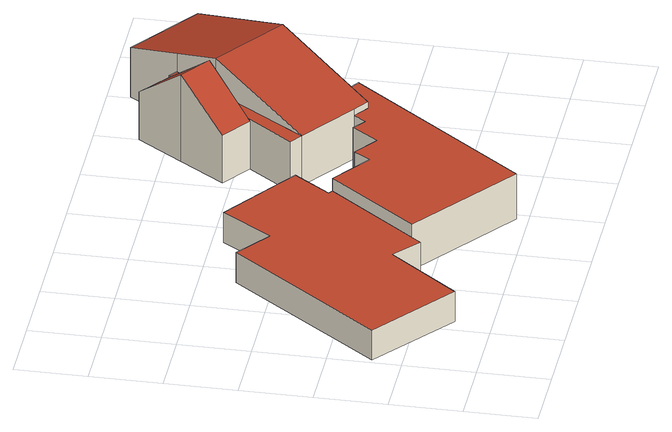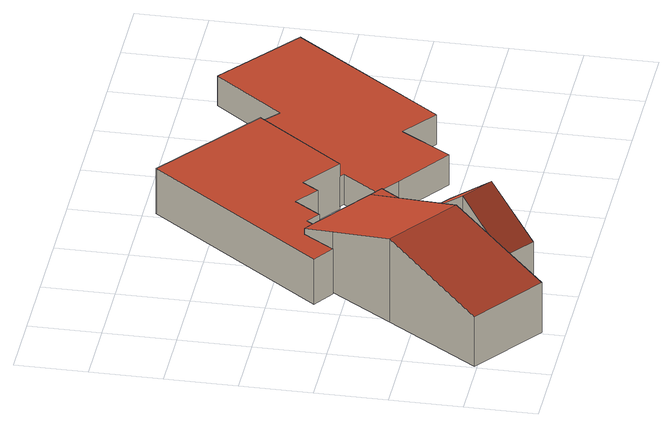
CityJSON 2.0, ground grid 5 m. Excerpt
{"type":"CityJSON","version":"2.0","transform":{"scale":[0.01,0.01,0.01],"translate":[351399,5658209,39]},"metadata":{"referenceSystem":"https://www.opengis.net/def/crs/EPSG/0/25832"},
"CityObjects":{
"building1":{"type":"Building","attributes":{"Geometrietyp2DReferenz":"3000","Gemeindeschluessel":"05315000","function":"31001_2463","roofType":"1000","measuredHeight":2.29,"storeysAboveGround":1},"address":[{"country":"Germany","locality":"Köln","thoroughfareNumber":"133","thoroughfareName":"Neusser Landstr."}],"geometry":[{"type":"Solid","lod":"2","boundaries":[[[[0,1,2,3]],[[4,5,1,0]],[[6,7,5,4]],[[8,9,7,6]],[[10,11,9,8]],[[12,13,11,10]],[[14,15,13,12]],[[16,17,15,14]],[[18,19,17,16]],[[20,21,19,18]],[[22,23,21,20]],[[3,2,23,22]],[[20,18,16,14,12,10,8,6,4,0,3,22]],[[1,5,7,9,11,13,15,17,19,21,23,2]]]],"semantics":{"surfaces":[{"type":"WallSurface"},{"type":"RoofSurface"},{"type":"GroundSurface"}],"values":[[0,0,0,0,0,0,0,0,0,0,0,0,1,2]]}}]},
"building2":{"type":"Building","attributes":{"Gemeindeschluessel":"05315000","Geometrietyp2DReferenz":"3000","function":"31001_1010"},"address":[{"country":"Germany","locality":"Köln","thoroughfareNumber":"133","thoroughfareName":"Neusser Landstr."}],"children":["building2-1","building2-2","building2-3","building2-4"]},
"building2-1":{"type":"BuildingPart","attributes":{"roofType":"3100","measuredHeight":6.38,"storeysAboveGround":1},"parents":["building2"],"geometry":[{"type":"MultiSurface","lod":"2","boundaries":[[[24,25,26,27]],[[28,29,30,31]],[[32,33,34,35]],[[36,37,33,32]],[[27,26,37,36]],[[28,31,38,24,27,39]],[[36,32,35,39,27]],[[25,40,30,29,41,34,33,37,26]],[[24,38,42,43]],[[40,25,43,42]],[[38,31,44,42]],[[30,40,42,44]],[[39,45,28]],[[28,45,41,29]],[[39,35,46,45]],[[41,45,46,34]]],"semantics":{"surfaces":[{"type":"WallSurface"},{"type":"RoofSurface"},{"type":"GroundSurface"},{"type":"ClosureSurface"}],"values":[0,0,0,0,0,1,1,2,0,3,0,3,0,3,0,3]}}]},
"building2-2":{"type":"BuildingPart","attributes":{"roofType":"1000","measuredHeight":3.47,"storeysAboveGround":1},"address":[{"country":"Germany","locality":"Köln","thoroughfareNumber":"133","thoroughfareName":"Neusser Landstr."}],"parents":["building2"],"geometry":[{"type":"MultiSurface","lod":"2","boundaries":[[[47,48,49,50]],[[51,52,48,47]],[[53,54,52,51]],[[55,56,54,53]],[[57,58,56,55]],[[59,60,58,57]],[[61,62,60,59]],[[44,63,62,61]],[[64,65,66,43]],[[50,49,65,64]],[[43,42,44,61,59,57,55,53,51,47,50,64]],[[48,52,54,56,58,60,62,63,67,66,65,49]],[[30,40,67,63]],[[44,42,40,30]],[[40,25,66,67]],[[42,43,25,40]]],"semantics":{"surfaces":[{"type":"WallSurface"},{"type":"RoofSurface"},{"type":"GroundSurface"},{"type":"ClosureSurface"}],"values":[0,0,0,0,0,0,0,0,0,0,1,2,0,3,0,3]}}]},
"building2-3":{"type":"BuildingPart","attributes":{"roofType":"1000","measuredHeight":3.81,"storeysAboveGround":1},"parents":["building2"],"geometry":[{"type":"MultiSurface","lod":"2","boundaries":[[[68,69,29,28]],[[70,71,69,68]],[[46,34,72,73]],[[73,70,68,28,46]],[[69,71,72,34,29]],[[70,74,75]],[[76,73,77]],[[78,76,77,72,79]],[[75,74,78,79,71]],[[29,41,45,28]],[[46,45,41,34]]],"semantics":{"surfaces":[{"type":"WallSurface"},{"type":"RoofSurface"},{"type":"GroundSurface"},{"type":"ClosureSurface"}],"values":[0,0,0,1,2,0,0,3,3,3,3]}}]},
"building2-4":{"type":"BuildingPart","attributes":{"roofType":"3100","measuredHeight":6.65,"storeysAboveGround":1},"parents":["building2"],"geometry":[{"type":"MultiSurface","lod":"2","boundaries":[[[80,81,82,83]],[[84,85,81,80]],[[77,72,85,84]],[[83,82,71,75]],[[77,84,80,86]],[[83,75,86,80]],[[81,85,72,79,71,82]],[[86,78,76]],[[76,78,79,72,77]],[[86,74,78]],[[71,79,78,74,75]]],"semantics":{"surfaces":[{"type":"WallSurface"},{"type":"RoofSurface"},{"type":"GroundSurface"},{"type":"ClosureSurface"}],"values":[0,0,0,0,1,1,2,0,3,0,3]}}]}
},
"vertices":[
[1058,1569,334],[1058,1569,104],[810,1752,104],[810,1752,334],[1293,1922,334],[1293,1922,104],[1678,1655,334],[1678,1655,104],[1840,1538,334],[1840,1538,104],[1659,1286,334],[1659,1286,104],[1688,1265,334],[1688,1265,104],[1205,648,334],[1205,648,104],[1152,580,334],[1152,580,104],[969,736,334],[969,736,104],[579,250,334],[579,250,104],[5,699,334],[5,699,104],
[2751,1407,563],[2751,1407,96],[3051,1838,96],[3051,1838,734],[2103,1542,477],[2103,1542,96],[2495,1264,96],[2495,1264,477],[3002,2845,477],[3002,2845,96],[2757,2491,96],[2757,2491,616],[3503,2485,477],[3503,2485,96],[2600,1190,477],[2553,2194,734],[2600,1190,96],[2553,2194,96],[2600,1190,431],[2751,1407,431],[2495,1264,431],[2553,2194,477],[2757,2491,477],
[1205,648,431],[1205,648,84],[1956,86,84],[1956,86,431],[1688,1265,431],[1688,1265,84],[1962,1067,431],[1962,1067,84],[2043,1180,431],[2043,1180,84],[2207,1061,431],[2207,1061,84],[2339,1243,431],[2339,1243,84],[2433,1176,431],[2433,1176,84],[2495,1264,84],[2904,1306,431],[2904,1306,84],[2751,1407,84],[2600,1190,84],
[2019,1602,477],[2019,1602,96],[2247,1914,477],[2247,1914,96],[2699,2534,96],[2699,2534,477],[2257,1928,477],[2247,1914,463],[2689,2520,477],[2699,2534,463],[2473,2224,477],[2473,2224,96],
[2262,2378,761],[2262,2378,96],[2041,2059,96],[2041,2059,463],[2484,2696,463],[2484,2696,96],[2473,2224,761]
]}
